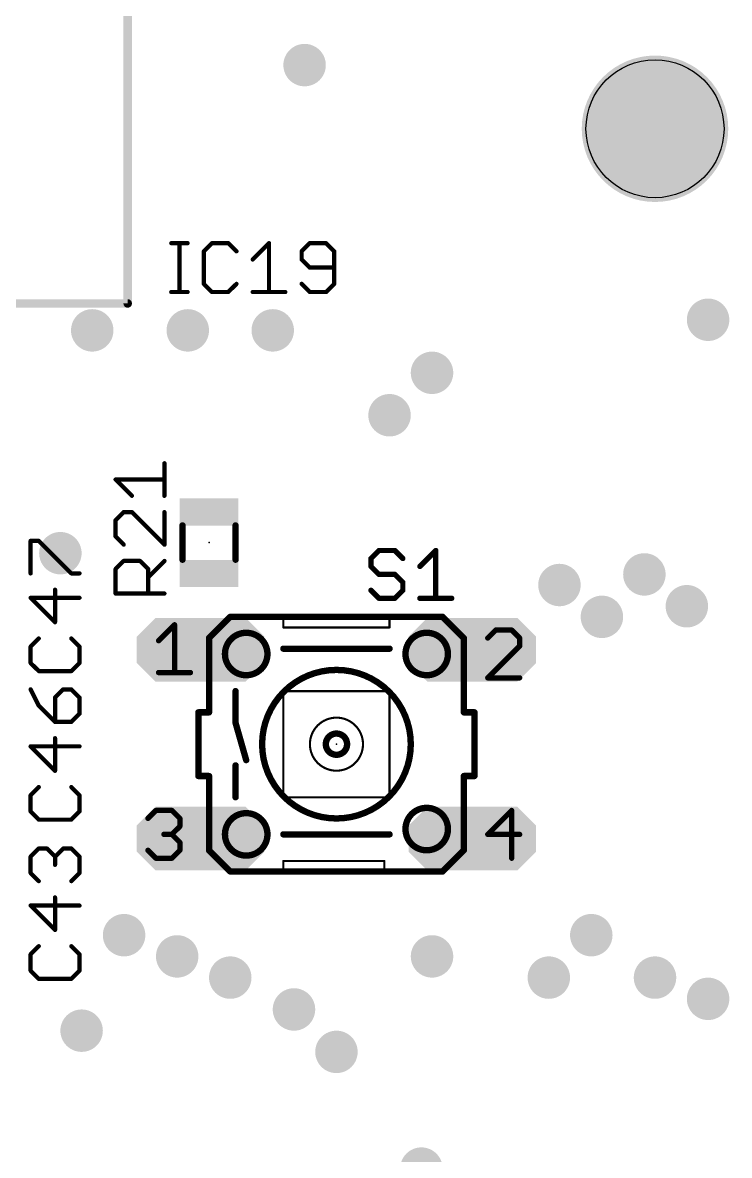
# Model space of a CAD drawing. Extents: x -10 to 136, y 0 to 101.
# Drawn here: x 22.47 to 39.37, y 45.02 to 72.14 of the extents above; entities that cross this region are included whole.
import ezdxf

# ---------------------------------------------------------------- set-up
doc = ezdxf.new("R2010")
doc.units = 0
for name, color, linetype in [('17', 92, 'CONTINUOUS'), ('18', 92, 'CONTINUOUS'), ('20', 7, 'CONTINUOUS'), ('21', 253, 'CONTINUOUS'), ('23', 7, 'CONTINUOUS'), ('25', 253, 'CONTINUOUS'), ('51', 253, 'CONTINUOUS')]:
    doc.layers.add(name, color=color, linetype=linetype)

# ---------------------------------------------------------------- blocks, each defined once
blk = doc.blocks.new('RECT')
blk.add_solid([(-0.5, -0.5), (0.5, -0.5), (-0.5, 0.5), (0.5, 0.5)])
blk = doc.blocks.new('LONGP100')
at = {"const_width": 0.5}
blk.add_lwpolyline([(-0.75, -0.1036), (-0.75, 0.1036), (-0.6036, 0.25), (0.6036, 0.25), (0.75, 0.1036), (0.75, -0.1036), (0.6036, -0.25), (-0.6036, -0.25), (-0.75, -0.1036), (-0.75, 0.1036)], dxfattribs=at)
blk = doc.blocks.new('ROUNDV')
at = {"const_width": 0.5}
blk.add_lwpolyline([(0, -0.25, 1), (0, 0.25, 1), (0, -0.25)], format="xyb", dxfattribs=at)

msp = doc.modelspace()

# ---------------------------------------------------------------- linework, layer by layer
at = {"layer": '20'}
msp.add_circle((37.592, 69.596), 1.651, dxfattribs=at)
at = {"layer": '21'}
for points, const_width in [([(24.9784, 65.4136), (24.9784, 100.7104)], 0.2032), ([(10.5816, 65.4136), (24.9784, 65.4136)], 0.2032), ([(28.702, 57.912), (27.813, 57.912)], 0.1524), ([(31.242, 57.912), (28.702, 57.912)], 0.1524), ([(28.702, 57.912), (28.702, 57.658)], 0.0508), ([(32.131, 57.912), (31.242, 57.912)], 0.1524), ([(31.242, 57.658), (31.242, 57.912)], 0.0508), ([(31.242, 57.658), (28.702, 57.658)], 0.0508), ([(26.924, 55.626), (26.924, 55.88)], 0.1524), ([(33.02, 55.626), (33.02, 55.88)], 0.1524), ([(26.67, 55.626), (26.924, 55.626)], 0.1524), ([(26.67, 55.626), (26.67, 54.102)], 0.1524), ([(33.02, 55.626), (33.274, 55.626)], 0.1524), ([(33.274, 54.102), (33.274, 55.626)], 0.1524), ([(26.924, 54.102), (26.67, 54.102)], 0.1524), ([(26.924, 54.102), (26.924, 53.848)], 0.1524), ([(33.274, 54.102), (33.02, 54.102)], 0.1524), ([(33.02, 54.102), (33.02, 53.848)], 0.1524), ([(31.115, 52.07), (28.702, 52.07)], 0.0508), ([(28.702, 52.07), (28.702, 51.816)], 0.0508), ([(31.115, 52.07), (31.115, 51.816)], 0.0508), ([(27.813, 51.816), (28.702, 51.816)], 0.1524), ([(28.702, 51.816), (31.115, 51.816)], 0.1524), ([(31.115, 51.816), (32.131, 51.816)], 0.1524)]:
    msp.add_lwpolyline(points, dxfattribs=dict(at, const_width=const_width))
for points, const_width in [([(24.9276, 65.4136, 1), (25.0292, 65.4136)], 0.1016), ([(24.9784, 65.3628, 1), (24.9784, 65.4644)], 0.1016), ([(27.813, 57.9501, 1), (27.813, 57.8739)], 0.0762), ([(28.702, 57.9501, 1), (28.702, 57.8739)], 0.0762), ([(28.702, 57.8739, 1), (28.702, 57.9501)], 0.0762), ([(28.7147, 57.912, 1), (28.6893, 57.912)], 0.0254), ([(31.242, 57.9501, 1), (31.242, 57.8739)], 0.0762), ([(31.242, 57.8739, 1), (31.242, 57.9501)], 0.0762), ([(31.2547, 57.912, 1), (31.2293, 57.912)], 0.0254), ([(32.131, 57.8739, 1), (32.131, 57.9501)], 0.0762), ([(28.702, 57.6707, 1), (28.702, 57.6453)], 0.0254), ([(28.6893, 57.658, 1), (28.7147, 57.658)], 0.0254), ([(31.2293, 57.658, 1), (31.2547, 57.658)], 0.0254), ([(31.242, 57.6453, 1), (31.242, 57.6707)], 0.0254), ([(29.972, 53.086, 1), (29.972, 56.642, 1), (29.972, 53.086)], 0.1524), ([(26.9621, 55.88, 1), (26.8859, 55.88)], 0.0762), ([(33.0581, 55.88, 1), (32.9819, 55.88)], 0.0762), ([(26.67, 55.6641, 1), (26.67, 55.5879)], 0.0762), ([(26.7081, 55.626, 1), (26.6319, 55.626)], 0.0762), ([(26.8859, 55.626, 1), (26.9621, 55.626)], 0.0762), ([(26.924, 55.5879, 1), (26.924, 55.6641)], 0.0762), ([(33.02, 55.6641, 1), (33.02, 55.5879)], 0.0762), ([(32.9819, 55.626, 1), (33.0581, 55.626)], 0.0762), ([(33.3121, 55.626, 1), (33.2359, 55.626)], 0.0762), ([(33.274, 55.5879, 1), (33.274, 55.6641)], 0.0762), ([(29.972, 54.61, 1), (29.972, 55.118, 1), (29.972, 54.61)], 0.1524), ([(26.67, 54.1401, 1), (26.67, 54.0639)], 0.0762), ([(26.6319, 54.102, 1), (26.7081, 54.102)], 0.0762), ([(26.9621, 54.102, 1), (26.8859, 54.102)], 0.0762), ([(26.924, 54.0639, 1), (26.924, 54.1401)], 0.0762), ([(33.02, 54.1401, 1), (33.02, 54.0639)], 0.0762), ([(33.0581, 54.102, 1), (32.9819, 54.102)], 0.0762), ([(33.2359, 54.102, 1), (33.3121, 54.102)], 0.0762), ([(33.274, 54.0639, 1), (33.274, 54.1401)], 0.0762), ([(26.8859, 53.848, 1), (26.9621, 53.848)], 0.0762), ([(32.9819, 53.848, 1), (33.0581, 53.848)], 0.0762), ([(28.702, 52.0827, 1), (28.702, 52.0573)], 0.0254), ([(28.7147, 52.07, 1), (28.6893, 52.07)], 0.0254), ([(31.1277, 52.07, 1), (31.1023, 52.07)], 0.0254), ([(31.115, 52.0573, 1), (31.115, 52.0827)], 0.0254), ([(27.813, 51.8541, 1), (27.813, 51.7779)], 0.0762), ([(28.702, 51.8541, 1), (28.702, 51.7779)], 0.0762), ([(28.702, 51.7779, 1), (28.702, 51.8541)], 0.0762), ([(28.6893, 51.816, 1), (28.7147, 51.816)], 0.0254), ([(31.115, 51.8541, 1), (31.115, 51.7779)], 0.0762), ([(31.115, 51.7779, 1), (31.115, 51.8541)], 0.0762), ([(31.1023, 51.816, 1), (31.1277, 51.816)], 0.0254), ([(32.131, 51.7779, 1), (32.131, 51.8541)], 0.0762)]:
    msp.add_lwpolyline(points, format="xyb", dxfattribs=dict(at, const_width=const_width))
at = {"layer": '23'}
for p in [(26.924, 59.69), (29.972, 54.864)]:
    msp.add_point(p, dxfattribs=at)
at = {"layer": '25'}
for points, const_width in [([(26.0208, 66.8571), (26.4105, 66.8571)], 0.1016), ([(26.2156, 65.6878), (26.2156, 66.8571)], 0.1016), ([(26.9951, 66.8571), (26.8003, 66.6622)], 0.1016), ([(26.8003, 66.6622), (26.8003, 65.8826)], 0.1016), ([(27.3849, 66.8571), (26.9951, 66.8571)], 0.1016), ([(27.5798, 66.6622), (27.3849, 66.8571)], 0.1016), ([(27.9696, 66.4673), (28.3593, 66.8571)], 0.1016), ([(28.3593, 66.8571), (28.3593, 65.6878)], 0.1016), ([(29.3337, 66.8571), (29.1389, 66.6622)], 0.1016), ([(29.1389, 66.6622), (29.1389, 66.4673)], 0.1016), ([(29.7235, 66.8571), (29.3337, 66.8571)], 0.1016), ([(29.9184, 66.6622), (29.7235, 66.8571)], 0.1016), ([(29.9184, 65.8826), (29.9184, 66.6622)], 0.1016), ([(29.1389, 66.4673), (29.3337, 66.2724)], 0.1016), ([(29.3337, 66.2724), (29.9184, 66.2724)], 0.1016), ([(26.8003, 65.8826), (26.9951, 65.6878)], 0.1016), ([(27.3849, 65.6878), (27.5798, 65.8826)], 0.1016), ([(29.1389, 65.8826), (29.3337, 65.6878)], 0.1016), ([(29.7235, 65.6878), (29.9184, 65.8826)], 0.1016), ([(26.0208, 65.6878), (26.4105, 65.6878)], 0.1016), ([(26.9951, 65.6878), (27.3849, 65.6878)], 0.1016), ([(27.9696, 65.6878), (28.7491, 65.6878)], 0.1016), ([(29.3337, 65.6878), (29.7235, 65.6878)], 0.1016), ([(25.8572, 60.8094), (25.8572, 61.5889)], 0.1016), ([(25.0777, 60.8094), (24.6879, 61.1991)], 0.1016), ([(24.6879, 61.1991), (25.8572, 61.1991)], 0.1016), ([(24.8828, 60.4196), (24.6879, 60.2247)], 0.1016), ([(25.0777, 60.4196), (24.8828, 60.4196)], 0.1016), ([(25.8572, 59.6401), (25.0777, 60.4196)], 0.1016), ([(25.8572, 60.4196), (25.8572, 59.6401)], 0.1016), ([(24.6879, 60.2247), (24.6879, 59.8349)], 0.1016), ([(22.6559, 58.9523), (22.6559, 59.7318)], 0.1016), ([(22.6559, 59.7318), (22.8508, 59.7318)], 0.1016), ([(22.8508, 59.7318), (23.6304, 58.9523)], 0.1016), ([(24.6879, 59.8349), (24.8828, 59.6401)], 0.1016), ([(30.9881, 59.5004), (30.7975, 59.3098)], 0.127), ([(31.3694, 59.5004), (30.9881, 59.5004)], 0.127), ([(31.5601, 59.3098), (31.3694, 59.5004)], 0.127), ([(31.9668, 59.1191), (32.3481, 59.5004)], 0.127), ([(32.3481, 59.5004), (32.3481, 58.3565)], 0.127), ([(24.6879, 59.0554), (24.8828, 59.2503)], 0.1016), ([(24.8828, 59.2503), (25.2726, 59.2503)], 0.1016), ([(25.2726, 59.2503), (25.4675, 59.0554)], 0.1016), ([(25.4675, 58.8605), (25.8572, 59.2503)], 0.1016), ([(30.7975, 59.3098), (30.7975, 59.1191)], 0.127), ([(30.7975, 59.1191), (30.9881, 58.9284)], 0.127), ([(23.6304, 58.9523), (23.8252, 58.9523)], 0.1016), ([(24.6879, 58.4708), (24.6879, 59.0554)], 0.1016), ([(25.4675, 59.0554), (25.4675, 58.4708)], 0.1016), ([(30.9881, 58.9284), (31.3694, 58.9284)], 0.127), ([(31.3694, 58.9284), (31.5601, 58.7378)], 0.127), ([(23.2406, 57.783), (23.2406, 58.5625)], 0.1016), ([(30.9881, 58.3565), (30.7975, 58.5471)], 0.127), ([(31.5601, 58.5471), (31.3694, 58.3565)], 0.127), ([(31.5601, 58.7378), (31.5601, 58.5471)], 0.127), ([(23.8252, 58.3676), (22.6559, 58.3676)], 0.1016), ([(22.6559, 58.3676), (23.2406, 57.783)], 0.1016), ([(25.8572, 58.4708), (24.6879, 58.4708)], 0.1016), ([(31.3694, 58.3565), (30.9881, 58.3565)], 0.127), ([(31.9668, 58.3565), (32.7294, 58.3565)], 0.127), ([(22.8508, 57.3932), (22.6559, 57.1983)], 0.1016), ([(22.6559, 57.1983), (22.6559, 56.8085)], 0.1016), ([(23.8252, 57.1983), (23.6304, 57.3932)], 0.1016), ([(23.8252, 56.8085), (23.8252, 57.1983)], 0.1016), ([(22.6559, 56.8085), (22.8508, 56.6137)], 0.1016), ([(23.6304, 56.6137), (23.8252, 56.8085)], 0.1016), ([(22.8508, 56.6137), (23.6304, 56.6137)], 0.1016), ([(22.6559, 56.1758), (22.8508, 55.786)], 0.1016), ([(23.4355, 56.1758), (23.2406, 55.9809)], 0.1016), ([(23.6304, 56.1758), (23.4355, 56.1758)], 0.1016), ([(23.8252, 55.9809), (23.6304, 56.1758)], 0.1016), ([(23.2406, 55.9809), (23.2406, 55.3963)], 0.1016), ([(23.8252, 55.5911), (23.8252, 55.9809)], 0.1016), ([(22.8508, 55.786), (23.2406, 55.3963)], 0.1016), ([(23.6304, 55.3963), (23.8252, 55.5911)], 0.1016), ([(23.2406, 55.3963), (23.6304, 55.3963)], 0.1016), ([(23.2406, 54.227), (23.2406, 55.0065)], 0.1016), ([(23.8252, 54.8116), (22.6559, 54.8116)], 0.1016), ([(22.6559, 54.8116), (23.2406, 54.227)], 0.1016), ([(22.8508, 53.8372), (22.6559, 53.6423)], 0.1016), ([(22.6559, 53.6423), (22.6559, 53.2525)], 0.1016), ([(23.8252, 53.6423), (23.6304, 53.8372)], 0.1016), ([(23.8252, 53.2525), (23.8252, 53.6423)], 0.1016), ([(22.6559, 53.2525), (22.8508, 53.0577)], 0.1016), ([(23.6304, 53.0577), (23.8252, 53.2525)], 0.1016), ([(22.8508, 53.0577), (23.6304, 53.0577)], 0.1016), ([(22.6559, 52.1709), (22.8508, 52.3658)], 0.1016), ([(22.8508, 52.3658), (23.0457, 52.3658)], 0.1016), ([(23.0457, 52.3658), (23.2406, 52.1709)], 0.1016), ([(23.2406, 52.1709), (23.4355, 52.3658)], 0.1016), ([(23.4355, 52.3658), (23.6304, 52.3658)], 0.1016), ([(23.6304, 52.3658), (23.8252, 52.1709)], 0.1016), ([(22.6559, 51.7811), (22.6559, 52.1709)], 0.1016), ([(23.2406, 52.1709), (23.2406, 51.976)], 0.1016), ([(23.8252, 52.1709), (23.8252, 51.7811)], 0.1016), ([(22.8508, 51.5863), (22.6559, 51.7811)], 0.1016), ([(23.8252, 51.7811), (23.6304, 51.5863)], 0.1016), ([(23.2406, 50.417), (23.2406, 51.1965)], 0.1016), ([(23.8252, 51.0016), (22.6559, 51.0016)], 0.1016), ([(22.6559, 51.0016), (23.2406, 50.417)], 0.1016), ([(22.8508, 50.0272), (22.6559, 49.8323)], 0.1016), ([(23.8252, 49.8323), (23.6304, 50.0272)], 0.1016), ([(22.6559, 49.8323), (22.6559, 49.4425)], 0.1016), ([(23.8252, 49.4425), (23.8252, 49.8323)], 0.1016), ([(22.6559, 49.4425), (22.8508, 49.2477)], 0.1016), ([(23.6304, 49.2477), (23.8252, 49.4425)], 0.1016), ([(22.8508, 49.2477), (23.6304, 49.2477)], 0.1016)]:
    msp.add_lwpolyline(points, dxfattribs=dict(at, const_width=const_width))
for points, const_width in [([(26.0208, 66.8825, 1), (26.0208, 66.8317)], 0.0508), ([(26.241, 66.8571, 1), (26.1902, 66.8571)], 0.0508), ([(26.4105, 66.8317, 1), (26.4105, 66.8825)], 0.0508), ([(26.7823, 66.6802, 1), (26.8183, 66.6442)], 0.0508), ([(26.8257, 66.6622, 1), (26.7749, 66.6622)], 0.0508), ([(26.9951, 66.8825, 1), (26.9951, 66.8317)], 0.0508), ([(27.0131, 66.8391, 1), (26.9771, 66.8751)], 0.0508), ([(27.4029, 66.8751, 1), (27.3669, 66.8391)], 0.0508), ([(27.3849, 66.8317, 1), (27.3849, 66.8825)], 0.0508), ([(27.5618, 66.6442, 1), (27.5978, 66.6802)], 0.0508), ([(28.3847, 66.8571, 1), (28.3339, 66.8571)], 0.0508), ([(28.3773, 66.8391, 1), (28.3413, 66.8751)], 0.0508), ([(29.1209, 66.6802, 1), (29.1569, 66.6442)], 0.0508), ([(29.1643, 66.6622, 1), (29.1135, 66.6622)], 0.0508), ([(29.3337, 66.8825, 1), (29.3337, 66.8317)], 0.0508), ([(29.3517, 66.8391, 1), (29.3157, 66.8751)], 0.0508), ([(29.7415, 66.8751, 1), (29.7055, 66.8391)], 0.0508), ([(29.7235, 66.8317, 1), (29.7235, 66.8825)], 0.0508), ([(29.9438, 66.6622, 1), (29.893, 66.6622)], 0.0508), ([(29.9004, 66.6442, 1), (29.9364, 66.6802)], 0.0508), ([(27.9516, 66.4853, 1), (27.9876, 66.4493)], 0.0508), ([(29.1569, 66.4853, 1), (29.1209, 66.4493)], 0.0508), ([(29.1135, 66.4673, 1), (29.1643, 66.4673)], 0.0508), ([(29.3337, 66.2978, 1), (29.3337, 66.247)], 0.0508), ([(29.3157, 66.2544, 1), (29.3517, 66.2904)], 0.0508), ([(29.9184, 66.247, 1), (29.9184, 66.2978)], 0.0508), ([(26.8183, 65.9006, 1), (26.7823, 65.8646)], 0.0508), ([(26.7749, 65.8826, 1), (26.8257, 65.8826)], 0.0508), ([(27.5978, 65.8646, 1), (27.5618, 65.9006)], 0.0508), ([(29.1569, 65.9006, 1), (29.1209, 65.8646)], 0.0508), ([(29.893, 65.8826, 1), (29.9438, 65.8826)], 0.0508), ([(29.9364, 65.8646, 1), (29.9004, 65.9006)], 0.0508), ([(26.0208, 65.7132, 1), (26.0208, 65.6624)], 0.0508), ([(26.1902, 65.6878, 1), (26.241, 65.6878)], 0.0508), ([(26.4105, 65.6624, 1), (26.4105, 65.7132)], 0.0508), ([(26.9951, 65.7132, 1), (26.9951, 65.6624)], 0.0508), ([(26.9771, 65.6698, 1), (27.0131, 65.7058)], 0.0508), ([(27.3669, 65.7058, 1), (27.4029, 65.6698)], 0.0508), ([(27.3849, 65.6624, 1), (27.3849, 65.7132)], 0.0508), ([(27.9696, 65.7132, 1), (27.9696, 65.6624)], 0.0508), ([(28.3339, 65.6878, 1), (28.3847, 65.6878)], 0.0508), ([(28.7491, 65.6624, 1), (28.7491, 65.7132)], 0.0508), ([(29.3337, 65.7132, 1), (29.3337, 65.6624)], 0.0508), ([(29.3157, 65.6698, 1), (29.3517, 65.7058)], 0.0508), ([(29.7055, 65.7058, 1), (29.7415, 65.6698)], 0.0508), ([(29.7235, 65.6624, 1), (29.7235, 65.7132)], 0.0508), ([(25.8826, 61.5889, 1), (25.8318, 61.5889)], 0.0508), ([(24.7059, 61.2171, 1), (24.6699, 61.1811)], 0.0508), ([(24.6879, 61.2245, 1), (24.6879, 61.1737)], 0.0508), ([(25.8572, 61.1737, 1), (25.8572, 61.2245)], 0.0508), ([(25.0597, 60.7914, 1), (25.0957, 60.8274)], 0.0508), ([(25.8318, 60.8094, 1), (25.8826, 60.8094)], 0.0508), ([(24.8828, 60.445, 1), (24.8828, 60.3942)], 0.0508), ([(24.9008, 60.4016, 1), (24.8648, 60.4376)], 0.0508), ([(25.0957, 60.4376, 1), (25.0597, 60.4016)], 0.0508), ([(25.0777, 60.3942, 1), (25.0777, 60.445)], 0.0508), ([(25.8826, 60.4196, 1), (25.8318, 60.4196)], 0.0508), ([(24.6699, 60.2427, 1), (24.7059, 60.2067)], 0.0508), ([(24.7133, 60.2247, 1), (24.6625, 60.2247)], 0.0508), ([(22.6813, 59.7318, 1), (22.6305, 59.7318)], 0.0508), ([(22.6559, 59.7572, 1), (22.6559, 59.7064)], 0.0508), ([(22.8688, 59.7498, 1), (22.8328, 59.7138)], 0.0508), ([(22.8508, 59.7064, 1), (22.8508, 59.7572)], 0.0508), ([(24.7059, 59.8529, 1), (24.6699, 59.8169)], 0.0508), ([(24.6625, 59.8349, 1), (24.7133, 59.8349)], 0.0508), ([(24.8648, 59.6221, 1), (24.9008, 59.6581)], 0.0508), ([(25.8318, 59.6401, 1), (25.8826, 59.6401)], 0.0508), ([(25.8392, 59.6221, 1), (25.8752, 59.6581)], 0.0508), ([(30.9881, 59.5322, 1), (30.9881, 59.4687)], 0.0635), ([(31.0106, 59.4779, 1), (30.9656, 59.5229)], 0.0635), ([(31.3918, 59.5229, 1), (31.347, 59.4779)], 0.0635), ([(31.3694, 59.4687, 1), (31.3694, 59.5322)], 0.0635), ([(32.3799, 59.5004, 1), (32.3163, 59.5004)], 0.0635), ([(32.3706, 59.4779, 1), (32.3256, 59.5229)], 0.0635), ([(24.8828, 59.2757, 1), (24.8828, 59.2249)], 0.0508), ([(24.9008, 59.2323, 1), (24.8648, 59.2683)], 0.0508), ([(25.2906, 59.2683, 1), (25.2546, 59.2323)], 0.0508), ([(25.2726, 59.2249, 1), (25.2726, 59.2757)], 0.0508), ([(25.8752, 59.2323, 1), (25.8392, 59.2683)], 0.0508), ([(30.775, 59.3323, 1), (30.82, 59.2873)], 0.0635), ([(30.8293, 59.3098, 1), (30.7658, 59.3098)], 0.0635), ([(30.82, 59.1415, 1), (30.775, 59.0967)], 0.0635), ([(30.7658, 59.1191, 1), (30.8293, 59.1191)], 0.0635), ([(31.5377, 59.2873, 1), (31.5825, 59.3323)], 0.0635), ([(31.9443, 59.1416, 1), (31.9893, 59.0966)], 0.0635), ([(22.6305, 58.9523, 1), (22.6813, 58.9523)], 0.0508), ([(23.6304, 58.9777, 1), (23.6304, 58.9269)], 0.0508), ([(23.6124, 58.9343, 1), (23.6484, 58.9703)], 0.0508), ([(23.8252, 58.9269, 1), (23.8252, 58.9777)], 0.0508), ([(24.6699, 59.0734, 1), (24.7059, 59.0374)], 0.0508), ([(24.7133, 59.0554, 1), (24.6625, 59.0554)], 0.0508), ([(25.4495, 58.8785, 1), (25.4855, 58.8425)], 0.0508), ([(25.4929, 59.0554, 1), (25.4421, 59.0554)], 0.0508), ([(25.4495, 59.0374, 1), (25.4855, 59.0734)], 0.0508), ([(30.9881, 58.9602, 1), (30.9881, 58.8967)], 0.0635), ([(30.9656, 58.906, 1), (31.0106, 58.9508)], 0.0635), ([(31.3918, 58.9509, 1), (31.347, 58.9059)], 0.0635), ([(31.3694, 58.8967, 1), (31.3694, 58.9602)], 0.0635), ([(23.266, 58.5625, 1), (23.2152, 58.5625)], 0.0508), ([(30.82, 58.5696, 1), (30.775, 58.5246)], 0.0635), ([(31.5919, 58.7378, 1), (31.5284, 58.7378)], 0.0635), ([(31.5284, 58.5471, 1), (31.5919, 58.5471)], 0.0635), ([(31.5377, 58.7153, 1), (31.5825, 58.7603)], 0.0635), ([(31.5825, 58.5246, 1), (31.5377, 58.5696)], 0.0635), ([(22.6739, 58.3856, 1), (22.6379, 58.3496)], 0.0508), ([(22.6559, 58.393, 1), (22.6559, 58.3422)], 0.0508), ([(23.8252, 58.3422, 1), (23.8252, 58.393)], 0.0508), ([(24.6879, 58.4962, 1), (24.6879, 58.4454)], 0.0508), ([(24.6625, 58.4708, 1), (24.7133, 58.4708)], 0.0508), ([(25.4421, 58.4708, 1), (25.4929, 58.4708)], 0.0508), ([(25.8572, 58.4454, 1), (25.8572, 58.4962)], 0.0508), ([(30.9881, 58.3883, 1), (30.9881, 58.3248)], 0.0635), ([(30.9656, 58.334, 1), (31.0106, 58.379)], 0.0635), ([(31.347, 58.379, 1), (31.3918, 58.334)], 0.0635), ([(31.3694, 58.3248, 1), (31.3694, 58.3883)], 0.0635), ([(31.9668, 58.3883, 1), (31.9668, 58.3248)], 0.0635), ([(32.3163, 58.3565, 1), (32.3799, 58.3565)], 0.0635), ([(32.7294, 58.3248, 1), (32.7294, 58.3883)], 0.0635), ([(23.2152, 57.783, 1), (23.266, 57.783)], 0.0508), ([(23.2226, 57.765, 1), (23.2586, 57.801)], 0.0508), ([(22.6379, 57.2163, 1), (22.6739, 57.1803)], 0.0508), ([(22.6813, 57.1983, 1), (22.6305, 57.1983)], 0.0508), ([(22.8688, 57.3752, 1), (22.8328, 57.4112)], 0.0508), ([(23.6484, 57.4112, 1), (23.6124, 57.3752)], 0.0508), ([(23.8506, 57.1983, 1), (23.7998, 57.1983)], 0.0508), ([(23.8072, 57.1803, 1), (23.8432, 57.2163)], 0.0508), ([(22.6739, 56.8265, 1), (22.6379, 56.7905)], 0.0508), ([(22.6305, 56.8085, 1), (22.6813, 56.8085)], 0.0508), ([(23.7998, 56.8085, 1), (23.8506, 56.8085)], 0.0508), ([(23.8432, 56.7905, 1), (23.8072, 56.8265)], 0.0508), ([(22.8508, 56.6391, 1), (22.8508, 56.5883)], 0.0508), ([(22.8328, 56.5957, 1), (22.8688, 56.6317)], 0.0508), ([(23.6124, 56.6317, 1), (23.6484, 56.5957)], 0.0508), ([(23.6304, 56.5883, 1), (23.6304, 56.6391)], 0.0508), ([(22.6786, 56.1872, 1), (22.6332, 56.1644)], 0.0508), ([(23.4355, 56.2012, 1), (23.4355, 56.1504)], 0.0508), ([(23.4535, 56.1578, 1), (23.4175, 56.1938)], 0.0508), ([(23.6484, 56.1938, 1), (23.6124, 56.1578)], 0.0508), ([(23.6304, 56.1504, 1), (23.6304, 56.2012)], 0.0508), ([(23.2226, 55.9989, 1), (23.2586, 55.9629)], 0.0508), ([(23.266, 55.9809, 1), (23.2152, 55.9809)], 0.0508), ([(23.8506, 55.9809, 1), (23.7998, 55.9809)], 0.0508), ([(23.8072, 55.9629, 1), (23.8432, 55.9989)], 0.0508), ([(22.8688, 55.804, 1), (22.8328, 55.768)], 0.0508), ([(22.8281, 55.7746, 1), (22.8735, 55.7974)], 0.0508), ([(23.7998, 55.5911, 1), (23.8506, 55.5911)], 0.0508), ([(23.8432, 55.5731, 1), (23.8072, 55.6091)], 0.0508), ([(23.2406, 55.4217, 1), (23.2406, 55.3709)], 0.0508), ([(23.2152, 55.3963, 1), (23.266, 55.3963)], 0.0508), ([(23.2226, 55.3783, 1), (23.2586, 55.4143)], 0.0508), ([(23.6124, 55.4143, 1), (23.6484, 55.3783)], 0.0508), ([(23.6304, 55.3709, 1), (23.6304, 55.4217)], 0.0508), ([(23.266, 55.0065, 1), (23.2152, 55.0065)], 0.0508), ([(22.6739, 54.8296, 1), (22.6379, 54.7936)], 0.0508), ([(22.6559, 54.837, 1), (22.6559, 54.7862)], 0.0508), ([(23.8252, 54.7862, 1), (23.8252, 54.837)], 0.0508), ([(23.2152, 54.227, 1), (23.266, 54.227)], 0.0508), ([(23.2226, 54.209, 1), (23.2586, 54.245)], 0.0508), ([(22.6813, 53.6423, 1), (22.6305, 53.6423)], 0.0508), ([(22.8688, 53.8192, 1), (22.8328, 53.8552)], 0.0508), ([(23.6484, 53.8552, 1), (23.6124, 53.8192)], 0.0508), ([(23.8506, 53.6423, 1), (23.7998, 53.6423)], 0.0508), ([(22.6379, 53.6603, 1), (22.6739, 53.6243)], 0.0508), ([(23.8072, 53.6243, 1), (23.8432, 53.6603)], 0.0508), ([(22.6739, 53.2705, 1), (22.6379, 53.2345)], 0.0508), ([(22.6305, 53.2525, 1), (22.6813, 53.2525)], 0.0508), ([(23.7998, 53.2525, 1), (23.8506, 53.2525)], 0.0508), ([(23.8432, 53.2345, 1), (23.8072, 53.2705)], 0.0508), ([(22.8508, 53.0831, 1), (22.8508, 53.0323)], 0.0508), ([(22.8328, 53.0397, 1), (22.8688, 53.0757)], 0.0508), ([(23.6124, 53.0757, 1), (23.6484, 53.0397)], 0.0508), ([(23.6304, 53.0323, 1), (23.6304, 53.0831)], 0.0508), ([(22.8508, 52.3912, 1), (22.8508, 52.3404)], 0.0508), ([(22.8688, 52.3478, 1), (22.8328, 52.3838)], 0.0508), ([(23.0637, 52.3838, 1), (23.0277, 52.3478)], 0.0508), ([(23.0457, 52.3404, 1), (23.0457, 52.3912)], 0.0508), ([(23.4355, 52.3912, 1), (23.4355, 52.3404)], 0.0508), ([(23.4535, 52.3478, 1), (23.4175, 52.3838)], 0.0508), ([(23.6484, 52.3838, 1), (23.6124, 52.3478)], 0.0508), ([(23.6304, 52.3404, 1), (23.6304, 52.3912)], 0.0508), ([(22.6379, 52.1889, 1), (22.6739, 52.1529)], 0.0508), ([(22.6813, 52.1709, 1), (22.6305, 52.1709)], 0.0508), ([(23.2226, 52.1889, 1), (23.2586, 52.1529)], 0.0508), ([(23.266, 52.1709, 1), (23.2152, 52.1709)], 0.0508), ([(23.2226, 52.1529, 1), (23.2586, 52.1889)], 0.0508), ([(23.8506, 52.1709, 1), (23.7998, 52.1709)], 0.0508), ([(23.8072, 52.1529, 1), (23.8432, 52.1889)], 0.0508), ([(22.6739, 51.7991, 1), (22.6379, 51.7631)], 0.0508), ([(22.6305, 51.7811, 1), (22.6813, 51.7811)], 0.0508), ([(23.2152, 51.976, 1), (23.266, 51.976)], 0.0508), ([(23.7998, 51.7811, 1), (23.8506, 51.7811)], 0.0508), ([(23.8432, 51.7631, 1), (23.8072, 51.7991)], 0.0508), ([(22.8328, 51.5683, 1), (22.8688, 51.6043)], 0.0508), ([(23.6124, 51.6043, 1), (23.6484, 51.5683)], 0.0508), ([(23.266, 51.1965, 1), (23.2152, 51.1965)], 0.0508), ([(22.6739, 51.0196, 1), (22.6379, 50.9836)], 0.0508), ([(22.6559, 51.027, 1), (22.6559, 50.9762)], 0.0508), ([(23.8252, 50.9762, 1), (23.8252, 51.027)], 0.0508), ([(23.2152, 50.417, 1), (23.266, 50.417)], 0.0508), ([(23.2226, 50.399, 1), (23.2586, 50.435)], 0.0508), ([(22.8688, 50.0092, 1), (22.8328, 50.0452)], 0.0508), ([(23.6484, 50.0452, 1), (23.6124, 50.0092)], 0.0508), ([(22.6379, 49.8503, 1), (22.6739, 49.8143)], 0.0508), ([(22.6813, 49.8323, 1), (22.6305, 49.8323)], 0.0508), ([(23.8506, 49.8323, 1), (23.7998, 49.8323)], 0.0508), ([(23.8072, 49.8143, 1), (23.8432, 49.8503)], 0.0508), ([(22.6739, 49.4605, 1), (22.6379, 49.4245)], 0.0508), ([(22.6305, 49.4425, 1), (22.6813, 49.4425)], 0.0508), ([(23.7998, 49.4425, 1), (23.8506, 49.4425)], 0.0508), ([(23.8432, 49.4245, 1), (23.8072, 49.4605)], 0.0508), ([(22.8508, 49.2731, 1), (22.8508, 49.2223)], 0.0508), ([(22.8328, 49.2297, 1), (22.8688, 49.2657)], 0.0508), ([(23.6124, 49.2657, 1), (23.6484, 49.2297)], 0.0508), ([(23.6304, 49.2223, 1), (23.6304, 49.2731)], 0.0508)]:
    msp.add_lwpolyline(points, format="xyb", dxfattribs=dict(at, const_width=const_width))
at = {"layer": '29', "const_width": 1.7526}
msp.add_lwpolyline([(37.592, 68.7197, 1), (37.592, 70.4723, 1), (37.592, 68.7197)], format="xyb", dxfattribs=at)
at = {"layer": '30', "const_width": 1.7526}
msp.add_lwpolyline([(37.592, 68.7197, 1), (37.592, 70.4723, 1), (37.592, 68.7197)], format="xyb", dxfattribs=at)
at = {"layer": '51'}
for points, const_width in [([(26.289, 59.28), (26.289, 60.1)], 0.1524), ([(27.559, 59.28), (27.559, 60.1)], 0.1524), ([(25.7175, 57.3411), (26.0988, 57.7224)], 0.127), ([(26.0988, 57.7224), (26.0988, 56.5785)], 0.127), ([(27.432, 57.912), (26.924, 57.404)], 0.1524), ([(27.432, 57.912), (27.813, 57.912)], 0.1524), ([(32.512, 57.912), (32.131, 57.912)], 0.1524), ([(33.02, 57.404), (32.512, 57.912)], 0.1524), ([(33.7821, 57.5954), (33.5915, 57.4048)], 0.127), ([(34.1634, 57.5954), (33.7821, 57.5954)], 0.127), ([(34.3541, 57.4048), (34.1634, 57.5954)], 0.127), ([(26.924, 57.404), (26.924, 55.88)], 0.1524), ([(31.242, 57.15), (28.702, 57.15)], 0.1524), ([(33.02, 55.88), (33.02, 57.404)], 0.1524), ([(33.5915, 56.4515), (34.3541, 57.2141)], 0.127), ([(34.3541, 57.2141), (34.3541, 57.4048)], 0.127), ([(25.7175, 56.5785), (26.4801, 56.5785)], 0.127), ([(34.3541, 56.4515), (33.5915, 56.4515)], 0.127), ([(27.559, 56.134), (27.559, 55.372)], 0.1524), ([(28.702, 56.134), (28.702, 53.594)], 0.0508), ([(28.702, 56.134), (31.242, 56.134)], 0.0508), ([(31.242, 53.594), (31.242, 56.134)], 0.0508), ([(27.559, 55.372), (27.813, 54.483)], 0.1524), ([(27.559, 54.356), (27.559, 53.594)], 0.1524), ([(26.924, 52.324), (26.924, 53.848)], 0.1524), ([(33.02, 52.324), (33.02, 53.848)], 0.1524), ([(31.242, 53.594), (28.702, 53.594)], 0.0508), ([(25.4635, 53.0868), (25.6541, 53.2774)], 0.127), ([(25.6541, 53.2774), (26.0354, 53.2774)], 0.127), ([(26.0354, 53.2774), (26.2261, 53.0868)], 0.127), ([(26.2261, 53.0868), (26.2261, 52.8961)], 0.127), ([(34.1634, 53.2774), (33.5915, 52.7054)], 0.127), ([(34.1634, 52.1335), (34.1634, 53.2774)], 0.127), ([(26.2261, 52.8961), (26.0354, 52.7054)], 0.127), ([(26.0354, 52.7054), (25.8448, 52.7054)], 0.127), ([(26.0354, 52.7054), (26.2261, 52.5148)], 0.127), ([(28.702, 52.705), (31.242, 52.705)], 0.1524), ([(33.5915, 52.7054), (34.3541, 52.7054)], 0.127), ([(25.6541, 52.1335), (25.4635, 52.3241)], 0.127), ([(26.2261, 52.3241), (26.0354, 52.1335)], 0.127), ([(26.2261, 52.5148), (26.2261, 52.3241)], 0.127), ([(27.432, 51.816), (26.924, 52.324)], 0.1524), ([(32.512, 51.816), (33.02, 52.324)], 0.1524), ([(26.0354, 52.1335), (25.6541, 52.1335)], 0.127), ([(27.432, 51.816), (27.813, 51.816)], 0.1524), ([(32.512, 51.816), (32.131, 51.816)], 0.1524)]:
    msp.add_lwpolyline(points, dxfattribs=dict(at, const_width=const_width))
for points, const_width in [([(26.3271, 60.1, 1), (26.2509, 60.1)], 0.0762), ([(27.5971, 60.1, 1), (27.5209, 60.1)], 0.0762), ([(26.2509, 59.28, 1), (26.3271, 59.28)], 0.0762), ([(27.5209, 59.28, 1), (27.5971, 59.28)], 0.0762), ([(26.1305, 57.7224, 1), (26.0671, 57.7224)], 0.0635), ([(26.1213, 57.6999, 1), (26.0763, 57.7449)], 0.0635), ([(27.432, 57.9501, 1), (27.432, 57.8739)], 0.0762), ([(27.4589, 57.8851, 1), (27.4051, 57.9389)], 0.0762), ([(27.813, 57.8739, 1), (27.813, 57.9501)], 0.0762), ([(32.131, 57.9501, 1), (32.131, 57.8739)], 0.0762), ([(32.5389, 57.9389, 1), (32.4851, 57.8851)], 0.0762), ([(32.512, 57.8739, 1), (32.512, 57.9501)], 0.0762), ([(27.813, 56.515, 1), (27.813, 57.531, 1), (27.813, 56.515)], 0.1524), ([(32.131, 56.515, 1), (32.131, 57.531, 1), (32.131, 56.515)], 0.1524), ([(33.7821, 57.6272, 1), (33.7821, 57.5637)], 0.0635), ([(33.8046, 57.5729, 1), (33.7596, 57.6179)], 0.0635), ([(34.1858, 57.6179, 1), (34.141, 57.5729)], 0.0635), ([(34.1634, 57.5637, 1), (34.1634, 57.6272)], 0.0635), ([(25.695, 57.3636, 1), (25.74, 57.3186)], 0.0635), ([(26.9621, 57.404, 1), (26.8859, 57.404)], 0.0762), ([(26.8971, 57.4309, 1), (26.9509, 57.3771)], 0.0762), ([(28.702, 57.1881, 1), (28.702, 57.1119)], 0.0762), ([(31.242, 57.1119, 1), (31.242, 57.1881)], 0.0762), ([(33.0581, 57.404, 1), (32.9819, 57.404)], 0.0762), ([(32.9931, 57.3771, 1), (33.0469, 57.4309)], 0.0762), ([(33.569, 57.4273, 1), (33.614, 57.3823)], 0.0635), ([(34.3859, 57.4048, 1), (34.3224, 57.4048)], 0.0635), ([(34.3224, 57.2141, 1), (34.3859, 57.2141)], 0.0635), ([(34.3766, 57.1916, 1), (34.3316, 57.2366)], 0.0635), ([(34.3317, 57.3823, 1), (34.3765, 57.4273)], 0.0635), ([(25.7175, 56.6103, 1), (25.7175, 56.5468)], 0.0635), ([(26.0671, 56.5785, 1), (26.1305, 56.5785)], 0.0635), ([(26.4801, 56.5468, 1), (26.4801, 56.6103)], 0.0635), ([(33.569, 56.474, 1), (33.614, 56.429)], 0.0635), ([(33.5915, 56.4833, 1), (33.5915, 56.4198)], 0.0635), ([(34.3541, 56.4198, 1), (34.3541, 56.4833)], 0.0635), ([(27.5971, 56.134, 1), (27.5209, 56.134)], 0.0762), ([(28.7147, 56.134, 1), (28.6893, 56.134)], 0.0254), ([(28.702, 56.1467, 1), (28.702, 56.1213)], 0.0254), ([(31.2547, 56.134, 1), (31.2293, 56.134)], 0.0254), ([(31.242, 56.1213, 1), (31.242, 56.1467)], 0.0254), ([(26.8859, 55.88, 1), (26.9621, 55.88)], 0.0762), ([(32.9819, 55.88, 1), (33.0581, 55.88)], 0.0762), ([(27.5956, 55.3825, 1), (27.5224, 55.3615)], 0.0762), ([(27.5209, 55.372, 1), (27.5971, 55.372)], 0.0762), ([(29.972, 54.229, 1), (29.972, 55.499, 1), (29.972, 54.229)], 0.0508), ([(27.7764, 54.4725, 1), (27.8496, 54.4935)], 0.0762), ([(27.5971, 54.356, 1), (27.5209, 54.356)], 0.0762), ([(26.9621, 53.848, 1), (26.8859, 53.848)], 0.0762), ([(33.0581, 53.848, 1), (32.9819, 53.848)], 0.0762), ([(27.5209, 53.594, 1), (27.5971, 53.594)], 0.0762), ([(28.702, 53.6067, 1), (28.702, 53.5813)], 0.0254), ([(28.6893, 53.594, 1), (28.7147, 53.594)], 0.0254), ([(31.2293, 53.594, 1), (31.2547, 53.594)], 0.0254), ([(31.242, 53.5813, 1), (31.242, 53.6067)], 0.0254), ([(32.131, 52.324, 1), (32.131, 53.34, 1), (32.131, 52.324)], 0.1524), ([(25.6541, 53.3092, 1), (25.6541, 53.2456)], 0.0635), ([(25.6766, 53.2549, 1), (25.6316, 53.2999)], 0.0635), ([(26.0578, 53.2999, 1), (26.013, 53.2549)], 0.0635), ([(26.0354, 53.2456, 1), (26.0354, 53.3092)], 0.0635), ([(26.2579, 53.0868, 1), (26.1944, 53.0868)], 0.0635), ([(27.813, 52.197, 1), (27.813, 53.213, 1), (27.813, 52.197)], 0.1524), ([(34.1952, 53.2774, 1), (34.1317, 53.2774)], 0.0635), ([(34.1859, 53.255, 1), (34.1409, 53.2998)], 0.0635), ([(25.441, 53.1093, 1), (25.486, 53.0643)], 0.0635), ([(26.1944, 52.8961, 1), (26.2579, 52.8961)], 0.0635), ([(26.2486, 52.8736, 1), (26.2036, 52.9186)], 0.0635), ([(26.2037, 53.0643, 1), (26.2485, 53.1093)], 0.0635), ([(25.8448, 52.7372, 1), (25.8448, 52.6737)], 0.0635), ([(26.0129, 52.7279, 1), (26.0579, 52.6829)], 0.0635), ([(26.0578, 52.7279, 1), (26.013, 52.6829)], 0.0635), ([(26.0354, 52.6737, 1), (26.0354, 52.7372)], 0.0635), ([(28.702, 52.7431, 1), (28.702, 52.6669)], 0.0762), ([(31.242, 52.6669, 1), (31.242, 52.7431)], 0.0762), ([(33.5915, 52.7372, 1), (33.5915, 52.6737)], 0.0635), ([(33.569, 52.7278, 1), (33.614, 52.683)], 0.0635), ([(34.3541, 52.6737, 1), (34.3541, 52.7372)], 0.0635), ([(25.486, 52.3466, 1), (25.441, 52.3016)], 0.0635), ([(26.2579, 52.5148, 1), (26.1944, 52.5148)], 0.0635), ([(26.1944, 52.3241, 1), (26.2579, 52.3241)], 0.0635), ([(26.2037, 52.4923, 1), (26.2485, 52.5373)], 0.0635), ([(26.2485, 52.3016, 1), (26.2037, 52.3466)], 0.0635), ([(26.8859, 52.324, 1), (26.9621, 52.324)], 0.0762), ([(26.9509, 52.3509, 1), (26.8971, 52.2971)], 0.0762), ([(32.9819, 52.324, 1), (33.0581, 52.324)], 0.0762), ([(33.0469, 52.2971, 1), (32.9931, 52.3509)], 0.0762), ([(25.6541, 52.1653, 1), (25.6541, 52.1018)], 0.0635), ([(25.6316, 52.111, 1), (25.6766, 52.156)], 0.0635), ([(26.013, 52.156, 1), (26.0578, 52.111)], 0.0635), ([(26.0354, 52.1018, 1), (26.0354, 52.1653)], 0.0635), ([(34.1317, 52.1335, 1), (34.1952, 52.1335)], 0.0635), ([(27.432, 51.8541, 1), (27.432, 51.7779)], 0.0762), ([(27.4051, 51.7891, 1), (27.4589, 51.8429)], 0.0762), ([(27.813, 51.7779, 1), (27.813, 51.8541)], 0.0762), ([(32.131, 51.8541, 1), (32.131, 51.7779)], 0.0762), ([(32.4851, 51.8429, 1), (32.5389, 51.7891)], 0.0762), ([(32.512, 51.7779, 1), (32.512, 51.8541)], 0.0762)]:
    msp.add_lwpolyline(points, format="xyb", dxfattribs=dict(at, const_width=const_width))

# ---------------------------------------------------------------- block references
at = {"layer": '17', "xscale": 1.524, "yscale": 1.524}
for p in [(26.7208, 57.1246), (26.7208, 57.1246), (33.2232, 57.1246), (33.2232, 57.1246), (26.7208, 52.6034), (26.7208, 52.6034), (33.2232, 52.6034), (33.2232, 52.6034)]:
    msp.add_blockref('LONGP100', p, dxfattribs=at)
at = {"layer": '18', "xscale": 1.016, "yscale": 1.016}
for p in [(29.21, 71.12), (38.862, 65.024), (24.13, 64.77), (26.416, 64.77), (28.448, 64.77), (32.258, 63.754), (31.242, 62.738), (23.368, 59.436), (37.338, 58.928), (35.306, 58.674), (38.354, 58.166), (36.322, 57.912), (24.892, 50.292), (36.068, 50.292), (26.162, 49.784), (32.258, 49.784), (27.432, 49.276), (35.052, 49.276), (37.592, 49.276), (38.862, 48.768), (28.956, 48.514), (23.876, 48.006), (29.972, 47.498), (32.004, 44.704)]:
    msp.add_blockref('ROUNDV', p, dxfattribs=at)
at = {"layer": '51', "xscale": 0.65, "yscale": 1.4, "rotation": 90}
for p in [(26.9225, 60.4214), (26.9225, 58.9482)]:
    msp.add_blockref('RECT', p, dxfattribs=at)

doc.saveas('drawing.dxf')
